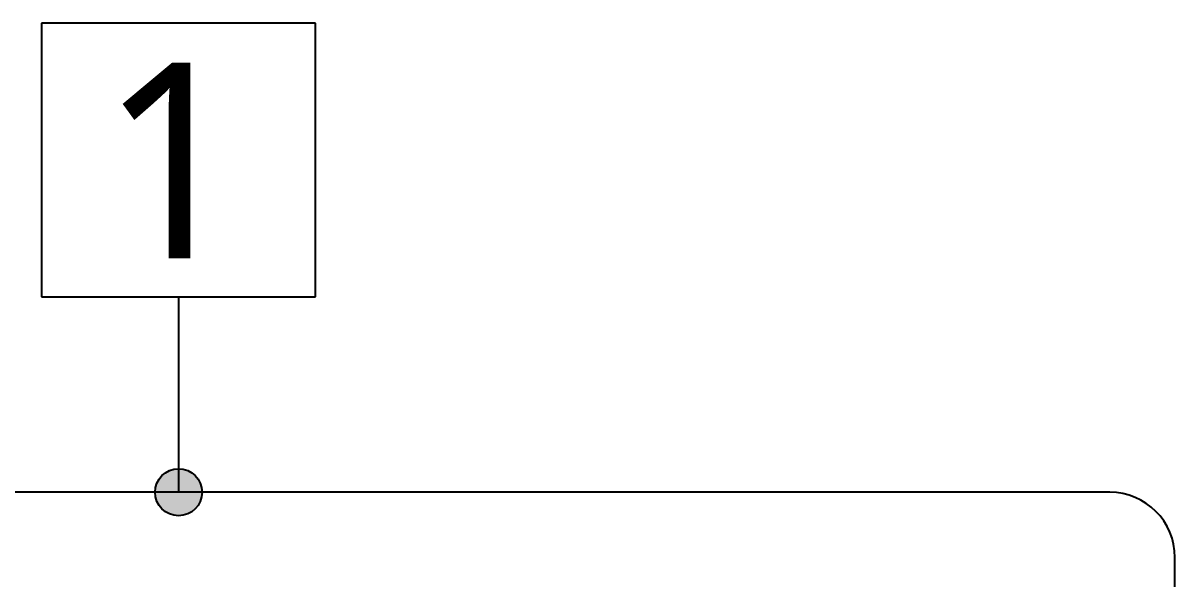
# Model space of a CAD drawing. Header units: millimetres. Extents: x 0 to 504600, y 0 to 118800.
# Drawn here: x 278165 to 280372, y 47351 to 48418 of the extents above; entities that cross this region are included whole.
import ezdxf
from ezdxf.enums import TextEntityAlignment as Align

# ---------------------------------------------------------------- set-up
doc = ezdxf.new("R2010")
doc.units = ezdxf.units.MM
doc.header["$LTSCALE"] = 200
doc.layers.add('AM_8', color=1, linetype='Continuous', lineweight=25)
doc.layers.add('LG-RLRG', color=3, linetype='Continuous')
doc.layers.add('LG-TEXT', color=2, linetype='Continuous')
doc.styles.add('SUNJIN', font='malgun.ttf')

msp = doc.modelspace()

# ---------------------------------------------------------------- hatches: boundary and pattern name
at = {"layer": 'AM_8'}
h = msp.add_hatch(color=256, dxfattribs=at)
edge = h.paths.add_edge_path()
edge.add_arc((278462.7, 47517.7), 45.1, 90, 27.9032)
edge.add_arc((278462.7, 47517.7), 45.1, 27.9032, 90)

# ---------------------------------------------------------------- linework, layer by layer
at = {"layer": 'LG-RLRG'}
for p, q in [((280246.7, 47517.7), (276172.8, 47517.7)), ((280371.7, 46299.6), (280371.7, 47392.7))]:
    msp.add_line(p, q, dxfattribs=at)
msp.add_arc((280246.7, 47392.7), 125, 0, 90, dxfattribs=at)
at = {"layer": 'LG-TEXT', "color": 1}
for p, q in [((278725.2, 48417.6), (278200.2, 48417.6)), ((278200.2, 48417.6), (278200.2, 47892.6)), ((278725.2, 47892.6), (278725.2, 48417.6)), ((278200.2, 47892.6), (278725.2, 47892.6)), ((278462.7, 47892.6), (278462.7, 47517.7))]:
    msp.add_line(p, q, dxfattribs=at)
msp.add_circle((278462.7, 47517.7), 45.1, dxfattribs=at)

# ---------------------------------------------------------------- texts
at = {"layer": 'LG-TEXT', "color": 2, "style": 'SUNJIN'}
msp.add_text('1', height=375, dxfattribs=at).set_placement((278451.8, 47966.3), align=Align.CENTER)

doc.saveas('drawing.dxf')
